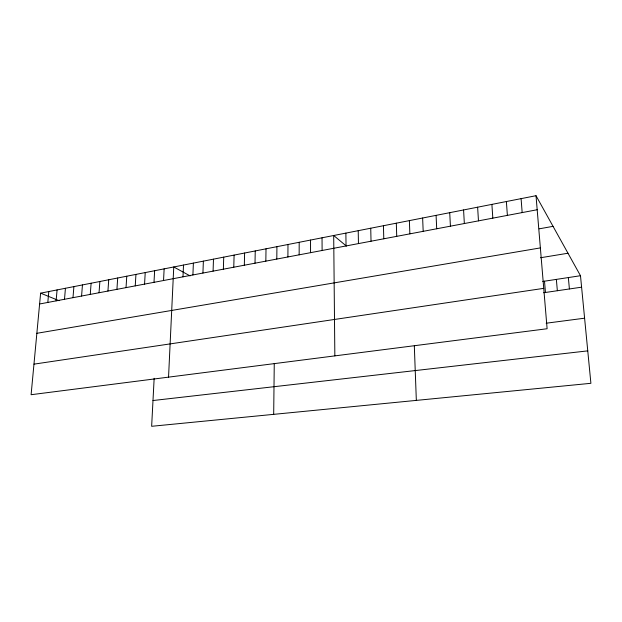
<?xml version="1.0" encoding="UTF-8"?>
<svg xmlns="http://www.w3.org/2000/svg" width="622" height="622" viewBox="0 0 622 622"><rect width="100%" height="100%" fill="white"/><g stroke="black" fill="none" stroke-linecap="round" stroke-linejoin="round"><path stroke-width="0.93" d="M299.151 254.826L299.19 242.292M287.9 256.964L287.986 244.493M273.688 414.353L274.263 363.388M276.798 259.063L276.93 246.67M265.835 261.139L266.014 248.816M255.012 263.192L255.238 250.938M244.329 265.213L244.602 253.03M233.779 267.211L234.097 255.098M223.368 269.186L223.726 257.135M213.082 271.13L213.486 259.149M202.927 273.058L203.371 261.139M192.906 274.955L193.38 263.106M182.992 276.829L183.513 265.05M168.546 377.134L173.763 266.962L190.091 275.911M163.547 280.514L164.138 268.86M154.155 378.277L151.644 426.295L590.9 383.308L580.489 275.717L536.016 195.705L40.624 293.156L31.1 394.713L547.111 328.743L536.016 195.705M153.999 282.326L154.629 270.733M144.561 284.114L145.229 272.576M135.246 285.879L135.938 274.403M126.033 287.621L126.764 276.215M116.928 289.347L117.69 277.995M107.94 291.049L108.726 279.76M99.046 292.737L99.87 281.502M90.26 294.4L91.115 283.228M81.575 296.041L82.454 284.93M72.992 297.666L73.901 286.61M64.501 299.275L65.434 288.274M56.112 300.869L57.076 289.922M47.808 302.44L48.804 291.547M39.606 303.995L537.19 209.738M539.165 228.834L553.051 226.346M36.861 333.306L540.37 247.906M540.479 257.757L567.995 253.232M542.703 281.471L580.489 275.717M33.969 364.142L543.745 288.351M543.644 292.737L581.601 287.177M546.178 323.215L584.602 318.192M152.989 400.529L587.759 350.87M40.624 293.156L59.074 300.69M346.298 245.993L333.695 235.505L334.846 355.877M568.352 277.567L569.402 288.958M556.356 279.395L557.359 290.723M544.507 281.198L545.455 292.472M521.088 198.636L522.169 212.584M506.378 201.536L507.381 215.383M491.893 204.381L492.818 218.143M477.626 207.188L478.473 220.864M463.577 209.956L464.346 223.539M449.722 212.677L450.421 226.175M436.076 215.36L436.706 228.772M422.633 218.011L423.185 231.337M414.322 345.918L416.336 400.397M409.377 220.616L409.867 233.856M396.315 223.181L396.735 236.344M383.432 225.716L383.79 238.794M370.735 228.22L371.031 241.212M358.218 230.676L358.451 243.599M345.871 233.11L346.05 245.947M322.04 237.798L322.11 250.479M310.541 240.061L310.557 252.672"/></g></svg>
